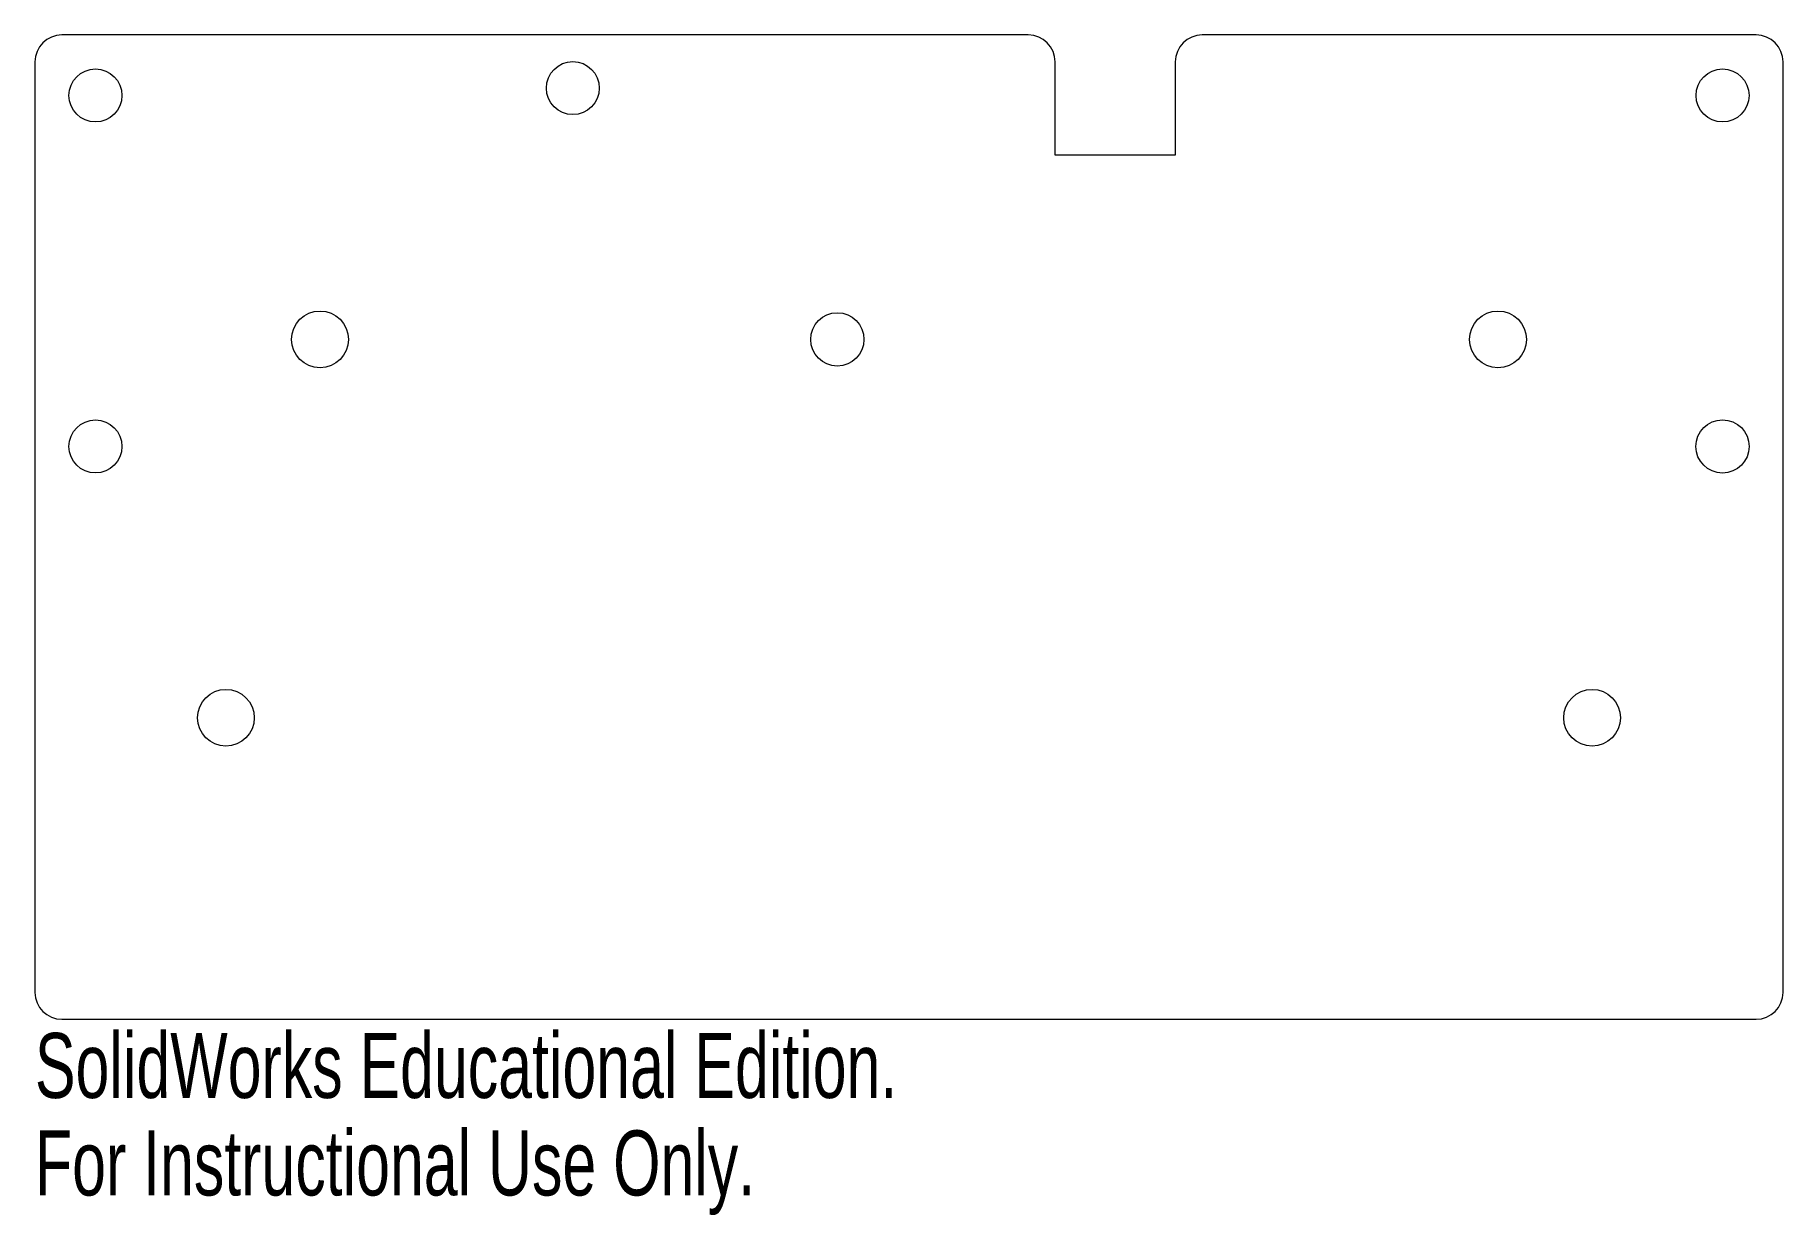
# Model space of a CAD drawing. Header units: millimetres. Extents: x -65 to 65, y -67 to 20.
import ezdxf

# ---------------------------------------------------------------- set-up
doc = ezdxf.new("R2010")
doc.units = ezdxf.units.MM
doc.styles.add('SLDTEXTSTYLE0', font='TXT', dxfattribs={"width": 0.7})

msp = doc.modelspace()

# ---------------------------------------------------------------- linework, layer by layer
at = {"color": 7, "linetype": 'Continuous', "lineweight": 15}
for p, q in [((8.87, 20.3), (-63, 20.3)), ((63, 20.3), (21.8, 20.3)), ((-65, 18.3), (-65, -50.9)), ((10.87, 11.37), (10.87, 18.3)), ((19.8, 18.3), (19.8, 11.37)), ((65, -50.9), (65, 18.3)), ((19.8, 11.37), (10.87, 11.37)), ((-63, -52.9), (63, -52.9))]:
    msp.add_line(p, q, dxfattribs=at)
for centre, radius in [((-25, 16.35), 1.97), ((-60.5, 15.8), 1.97), ((60.5, 15.8), 1.97), ((-43.8, -2.34), 2.11), ((-5.33, -2.34), 1.98), ((43.8, -2.34), 2.11), ((-60.5, -10.3), 1.97), ((60.5, -10.3), 1.98), ((-50.8, -30.48), 2.11), ((50.8, -30.48), 2.11)]:
    msp.add_circle(centre, radius, dxfattribs=at)
for centre, start, end in [((-63, 18.3), 90, 180), ((8.87, 18.3), 0, 90), ((21.8, 18.3), 90, 180), ((63, 18.3), 0, 90), ((-63, -50.9), 180, 270), ((63, -50.9), 270, 0)]:
    msp.add_arc(centre, 2, start, end, dxfattribs=at)

# ---------------------------------------------------------------- texts
at = {"color": 7, "linetype": 'Continuous', "char_height": 4.8336, "attachment_point": 1, "style": 'SLDTEXTSTYLE0'}
for s, insert in [('SolidWorks Educational Edition.', (-65, -53.92)), ('For Instructional Use Only.', (-65, -61.17))]:
    msp.add_mtext(s, dxfattribs=dict(at, insert=insert))

doc.saveas('drawing.dxf')
